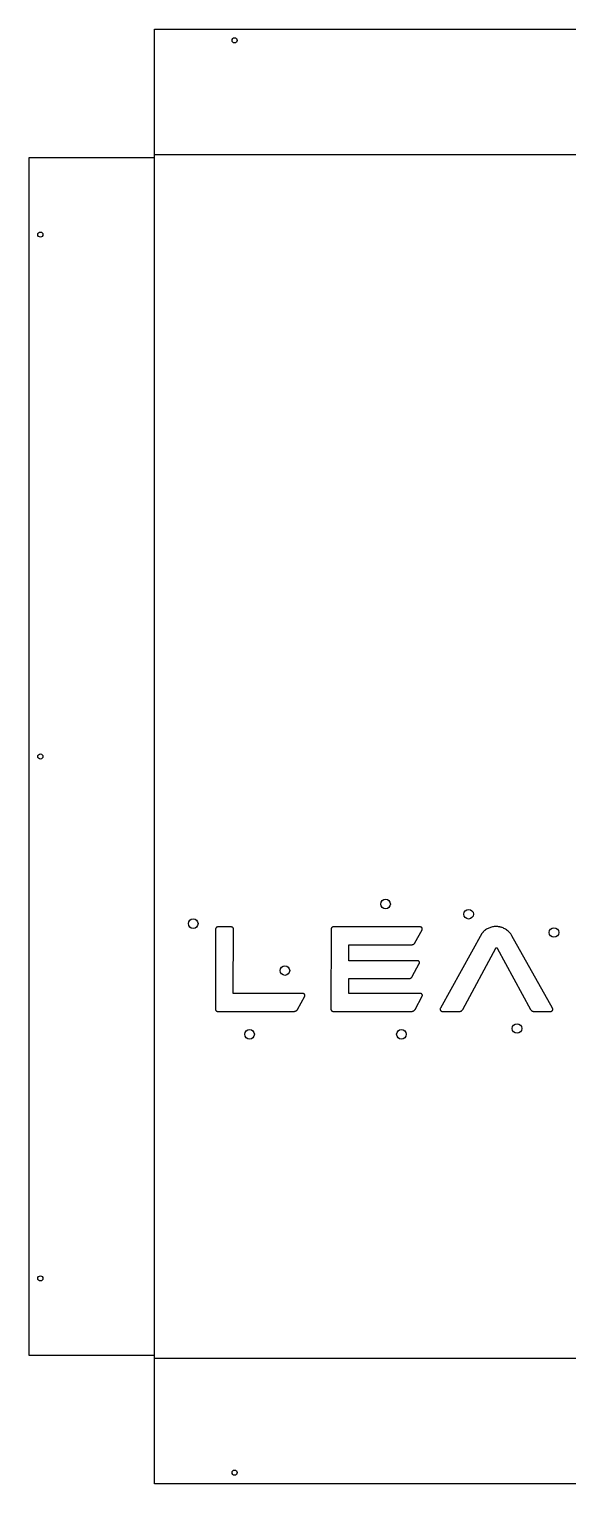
# Model space of a CAD drawing. Header units: millimetres. Extents: x 0 to 1807, y -528 to 906.
# Drawn here: x 0 to 336, y 0 to 906 of the extents above; entities that cross this region are included whole.
import ezdxf

# ---------------------------------------------------------------- set-up
doc = ezdxf.new("R2010")
doc.units = ezdxf.units.MM
for name, color, linetype in [('BEND_UP_90', 1, 'Continuous'), ('CUT', 7, 'Continuous'), ('CUTOUT_LOGO', 6, 'Continuous'), ('HOLES_D3.2', 3, 'Continuous'), ('MARK_D6_STUDS', 5, 'Continuous')]:
    doc.layers.add(name, color=color, linetype=linetype)

msp = doc.modelspace()

# ---------------------------------------------------------------- linework, layer by layer
at = {"layer": 'BEND_UP_90'}
msp.add_lwpolyline([(78, 828), (828, 828), (828, 78), (78, 78)], close=True, dxfattribs=at)
at = {"layer": 'CUT'}
msp.add_lwpolyline([(78, 906), (828, 906), (828, 826), (906, 826), (906, 80), (828, 80), (828, 0), (78, 0), (78, 80), (0, 80), (0, 826), (78, 826), (78, 906)], close=True, dxfattribs=at)
at = {"layer": 'CUTOUT_LOGO'}
for points in [[(127.161, 346.041), (127.084, 346.193), (126.99, 346.332), (126.88, 346.457), (126.755, 346.568), (126.615, 346.662), (126.464, 346.738), (126.302, 346.795), (126.131, 346.83), (125.977, 346.841), (117.458, 346.841), (117.337, 346.835), (117.198, 346.814), (117.064, 346.778), (116.935, 346.728), (116.813, 346.666), (116.698, 346.591), (116.592, 346.505), (116.495, 346.408), (116.408, 346.301), (116.332, 346.184), (116.269, 346.058), (116.223, 345.938), (116.209, 345.89), (116.2, 345.858), (116.192, 345.825), (116.185, 345.792), (116.179, 345.759), (116.173, 345.726), (116.169, 345.693), (116.165, 345.66), (116.162, 345.626), (116.16, 345.592), (116.159, 345.559), (116.158, 345.53), (116.034, 295.57), (116.037, 295.491), (116.047, 295.407), (116.061, 295.324), (116.081, 295.243), (116.105, 295.163), (116.134, 295.085), (116.169, 295.009), (116.207, 294.936), (116.251, 294.864), (116.299, 294.796), (116.351, 294.73), (116.412, 294.663), (116.478, 294.6), (116.545, 294.545), (116.616, 294.494), (116.689, 294.449), (116.765, 294.408), (116.843, 294.373), (116.924, 294.343), (117.006, 294.318), (117.09, 294.299), (117.176, 294.285), (117.262, 294.277), (117.335, 294.275), (165.141, 294.275), (165.344, 294.285), (165.557, 294.315), (165.766, 294.363), (165.968, 294.429), (166.163, 294.512), (166.35, 294.612), (166.527, 294.728), (166.694, 294.859), (166.849, 295.005), (166.992, 295.165), (167.121, 295.338), (167.228, 295.512), (171.639, 303.657), (171.693, 303.777), (171.736, 303.919), (171.761, 304.064), (171.768, 304.208), (171.758, 304.352), (171.73, 304.492), (171.685, 304.628), (171.624, 304.758), (171.547, 304.881), (171.455, 304.994), (171.347, 305.097), (171.239, 305.176), (171.182, 305.212), (171.132, 305.24), (171.08, 305.265), (171.028, 305.288), (170.974, 305.308), (170.92, 305.326), (170.865, 305.341), (170.809, 305.353), (170.752, 305.362), (170.695, 305.369), (170.638, 305.373), (170.591, 305.373), (127.169, 305.373), (127.263, 345.554), (127.252, 345.708), (127.217, 345.879), (127.161, 346.041)], [(199.243, 346.833), (199.243, 346.843), (189.415, 346.843), (189.26, 346.831), (189.091, 346.795), (188.931, 346.739), (188.781, 346.664), (188.643, 346.571), (188.518, 346.462), (188.408, 346.338), (188.314, 346.201), (188.237, 346.052), (188.179, 345.892), (188.142, 345.723), (188.128, 345.566), (187.997, 295.573), (188.002, 295.472), (188.017, 295.358), (188.041, 295.247), (188.075, 295.139), (188.118, 295.035), (188.169, 294.935), (188.229, 294.839), (188.297, 294.749), (188.372, 294.665), (188.455, 294.587), (188.545, 294.515), (188.641, 294.452), (188.705, 294.418), (188.757, 294.393), (188.81, 294.37), (188.864, 294.349), (188.918, 294.331), (188.974, 294.315), (189.03, 294.302), (189.087, 294.291), (189.145, 294.283), (189.203, 294.277), (189.261, 294.274), (189.308, 294.273), (238.305, 294.273), (238.509, 294.284), (238.723, 294.314), (238.931, 294.363), (239.134, 294.43), (239.329, 294.514), (239.515, 294.615), (239.692, 294.731), (239.859, 294.863), (240.013, 295.01), (240.155, 295.171), (240.283, 295.345), (240.388, 295.519), (244.798, 303.648), (244.853, 303.769), (244.897, 303.912), (244.922, 304.057), (244.93, 304.203), (244.92, 304.347), (244.892, 304.488), (244.849, 304.625), (244.788, 304.757), (244.712, 304.881), (244.62, 304.996), (244.512, 305.1), (244.4, 305.185), (244.337, 305.224), (244.287, 305.251), (244.235, 305.276), (244.183, 305.299), (244.13, 305.318), (244.076, 305.335), (244.021, 305.35), (243.965, 305.362), (243.909, 305.371), (243.853, 305.377), (243.796, 305.381), (243.751, 305.382), (199.133, 305.382), (199.158, 314.675), (236.506, 314.675), (236.708, 314.683), (236.922, 314.712), (237.132, 314.76), (237.335, 314.826), (237.531, 314.91), (237.718, 315.01), (237.895, 315.127), (238.062, 315.259), (238.217, 315.406), (238.359, 315.568), (238.486, 315.743), (238.59, 315.915), (243.004, 324.045), (243.058, 324.163), (243.103, 324.305), (243.129, 324.45), (243.137, 324.596), (243.127, 324.739), (243.099, 324.88), (243.055, 325.017), (242.995, 325.148), (242.918, 325.271), (242.826, 325.386), (242.719, 325.489), (242.608, 325.571), (242.547, 325.608), (242.497, 325.636), (242.446, 325.661), (242.393, 325.683), (242.34, 325.703), (242.285, 325.721), (242.23, 325.735), (242.174, 325.747), (242.118, 325.757), (242.061, 325.763), (242.004, 325.767), (241.957, 325.768), (199.19, 325.768), (199.212, 335.734), (238.238, 335.734), (238.439, 335.743), (238.653, 335.772), (238.863, 335.82), (239.066, 335.886), (239.262, 335.969), (239.449, 336.069), (239.627, 336.186), (239.793, 336.318), (239.948, 336.465), (240.09, 336.626), (240.218, 336.801), (240.322, 336.974), (244.737, 345.109), (244.792, 345.229), (244.836, 345.371), (244.861, 345.516), (244.868, 345.661), (244.858, 345.805), (244.831, 345.945), (244.787, 346.082), (244.726, 346.213), (244.649, 346.336), (244.557, 346.451), (244.449, 346.554), (244.339, 346.636), (244.278, 346.673), (244.228, 346.701), (244.177, 346.726), (244.125, 346.748), (244.071, 346.768), (244.017, 346.785), (243.963, 346.8), (243.907, 346.812), (243.851, 346.821), (243.795, 346.828), (243.738, 346.832), (243.691, 346.833), (199.243, 346.833)], [(299.546, 343.026), (299.139, 343.476), (298.711, 343.904), (298.261, 344.309), (297.792, 344.69), (297.303, 345.046), (296.797, 345.377), (296.274, 345.683), (295.734, 345.961), (295.18, 346.212), (294.617, 346.432), (294.332, 346.532), (294.048, 346.624), (293.761, 346.708), (293.472, 346.784), (293.181, 346.852), (292.889, 346.913), (292.595, 346.965), (292.3, 347.01), (292.003, 347.047), (291.706, 347.075), (291.407, 347.096), (291.111, 347.108), (290.821, 347.115), (290.244, 347.101), (289.667, 347.057), (289.096, 346.984), (288.53, 346.881), (287.971, 346.75), (287.42, 346.59), (286.878, 346.401), (286.346, 346.185), (285.825, 345.942), (285.316, 345.671), (284.821, 345.374), (284.343, 345.052), (284.115, 344.885), (283.896, 344.714), (283.681, 344.538), (283.472, 344.356), (283.268, 344.169), (283.068, 343.976), (282.874, 343.778), (282.686, 343.574), (282.503, 343.366), (282.326, 343.152), (282.154, 342.934), (281.967, 342.681), (256.135, 296.168), (256.072, 296.036), (256.021, 295.878), (255.99, 295.717), (255.98, 295.555), (255.99, 295.395), (256.019, 295.238), (256.067, 295.085), (256.133, 294.939), (256.218, 294.801), (256.321, 294.673), (256.441, 294.558), (256.564, 294.466), (256.63, 294.426), (256.686, 294.395), (256.743, 294.367), (256.802, 294.342), (256.862, 294.319), (256.922, 294.3), (256.984, 294.284), (257.046, 294.27), (257.108, 294.26), (257.172, 294.253), (257.235, 294.249), (257.288, 294.248), (268.016, 294.248), (268.218, 294.256), (268.433, 294.285), (268.644, 294.333), (268.848, 294.399), (269.045, 294.484), (269.232, 294.585), (269.411, 294.702), (269.578, 294.835), (269.733, 294.983), (269.875, 295.145), (270.003, 295.321), (270.107, 295.495), (290.601, 333.639), (290.646, 333.711), (290.684, 333.759), (290.727, 333.801), (290.774, 333.837), (290.826, 333.868), (290.88, 333.892), (290.937, 333.91), (290.996, 333.921), (291.055, 333.926), (291.116, 333.923), (291.176, 333.912), (291.245, 333.892), (291.262, 333.885), (291.29, 333.871), (291.317, 333.856), (291.344, 333.839), (291.369, 333.821), (291.393, 333.801), (291.415, 333.78), (291.437, 333.758), (291.457, 333.734), (291.476, 333.71), (291.493, 333.684), (291.515, 333.646), (312.296, 295.493), (312.399, 295.321), (312.527, 295.146), (312.669, 294.984), (312.823, 294.837), (312.99, 294.704), (313.167, 294.587), (313.354, 294.486), (313.549, 294.402), (313.752, 294.336), (313.961, 294.287), (314.176, 294.257), (314.379, 294.248), (324.848, 294.248), (324.992, 294.256), (325.156, 294.287), (325.312, 294.337), (325.459, 294.406), (325.595, 294.491), (325.719, 294.592), (325.831, 294.707), (325.927, 294.836), (326.008, 294.977), (326.071, 295.128), (326.116, 295.289), (326.138, 295.443), (326.142, 295.523), (326.142, 295.586), (326.139, 295.65), (326.133, 295.713), (326.123, 295.776), (326.111, 295.838), (326.096, 295.899), (326.078, 295.96), (326.057, 296.019), (326.034, 296.078), (326.007, 296.136), (325.981, 296.186), (300.7, 341.373), (300.3, 342.048), (299.93, 342.554), (299.546, 343.026)]]:
    msp.add_lwpolyline(points, close=True, dxfattribs=at)
at = {"layer": 'HOLES_D3.2'}
for centre in [(128, 899), (7, 778), (7, 453), (7, 128), (128, 7)]:
    msp.add_circle(centre, 1.6, dxfattribs=at)
at = {"layer": 'MARK_D6_STUDS'}
for centre in [(222, 361.1), (273.7, 354.8), (102.2, 348.9), (326.9, 343.4), (159.3, 319.7), (137.3, 280), (231.9, 280), (303.9, 283.6)]:
    msp.add_circle(centre, 3, dxfattribs=at)

doc.saveas('drawing.dxf')
